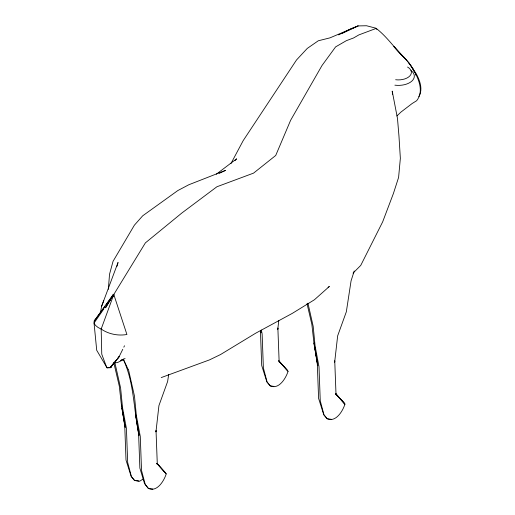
<?xml version="1.0" encoding="UTF-8"?>
<svg xmlns="http://www.w3.org/2000/svg" width="515" height="515" viewBox="0 0 515 515"><rect width="100%" height="100%" fill="white"/><g stroke="black" fill="none" stroke-linecap="round" stroke-linejoin="round"><path stroke-width="0.77" d="M156.978 463.41L166.223 473.884C164.253 480.308 157.352 492.334 148.532 488.529L145.269 484.583L141.535 470.523L140.286 436.533L136.359 415.489L134.466 396.061L128.538 369.841M278.815 360.848L288.059 371.315C286.095 377.74 279.188 389.771 270.369 385.96L267.111 382.021L263.377 367.955L262.129 333.965L261.401 330.07M108.337 289.327L109.534 274.238L113.043 261.324L134.383 225.184L142.7 215.804L177.804 190.569L188.831 184.75L225.473 170.407L219.274 173.343M113.641 296.086L113.789 294.496L145.385 242.88L181.808 213.043L216.918 186.758L253.56 173.124L275.718 155.472L290.64 120.246L322.017 65.495L335.619 46.878L346.376 40.666L353.612 37.943L358.878 34.898L376.214 28.402C387.744 37.338 395.7 49.743 406.174 59.772C410.159 63.995 413.017 69.113 416.313 73.87C419.918 80.63 423.124 89.443 418.843 96.62M278.789 320.536L277.797 329.297L277.868 328.004L279.149 361.974M168.708 374.379L167.62 381.512L158.935 405.582L155.955 431.866L156.026 430.572L157.313 464.543L156.856 463.32L166.223 473.884M111.362 365.727L111.092 367.266L107.101 367.916L96.717 350.297L94.045 323.06L94.2 321.038L113.409 294.277L105.511 307.828L113.789 294.496L126.915 334.499C118.109 336.05 108.556 334.145 101.178 329.053L113.789 294.496L106.142 304.854M100.361 312.978L101.648 306.193L118.044 262.45L116.989 266.319M113.487 296.067L113.789 294.496L107.957 302.936M354.23 270.961L351.063 280.887L346.338 311.787L337.653 335.857L334.673 362.135L334.744 360.848L336.031 394.812L335.574 393.589L344.941 404.153C342.971 410.577 336.07 422.609 327.25 418.798L323.986 414.858L320.253 400.799L319.01 366.809L315.077 345.765L313.184 326.336L307.951 303.2M101.648 306.193L103.727 300.683M122.776 349.286L118.759 357.41L110.178 367.762L106.811 367.716L101.764 354.223L101.178 329.053M123.812 347.174L124.501 345.765M230.907 163.635L243.215 140.582L296.511 59.978L307.268 48.423L318.289 40.782L329.96 37.859L358.15 25.917L366.538 25.75L375.841 28.183L376.864 29.387M107.944 303.168L113.409 294.277M113.847 362.843L110.178 367.762L116.918 359.341M112.798 364.279L110.583 367.594L116.899 359.464M103.914 308.775L94.045 323.06L95.346 325.248L97.992 327.424L101.745 329.381M105.189 306.148L94.2 321.038L95.796 319.377M117.864 358.215L119.326 356.335L117.877 358.137M235.052 160.641L236.61 158.82L216.352 174.179M353.033 273.15L360.751 265.399L382.671 221.843L393.421 193.466L398.597 177.405L400.355 158.305L398.958 136.024L397.483 118.45L392.218 91.123L392.52 94.284M396.898 115.952L400.94 112.09L412.155 103.515L416.667 100.708C424.605 90.666 417.91 77.096 412.155 67.69C407.365 59.579 399.801 53.772 393.904 46.562L406.174 59.772L403.554 56.785M328.074 287.37L329.375 286.456L314.453 299.736L292.288 313.384L255.646 333.224L220.536 354.545L209.515 359.882L161.234 377.585M143.518 478.783L139.668 481.216L134.679 480.527L131.415 476.587L127.681 462.528L126.433 428.531L122.506 407.494L120.613 388.065L114.858 362.618M338.632 34.891L351.114 28.673L358.15 25.917L342.378 33.288M123.22 359.811L117.426 362.592L113.789 362.875M123.568 359.11L120.71 360.423L125.087 358.517M273.871 386.398L270.124 385.819L266.86 381.873L261.704 365.508L260.455 331.518M331.499 419.358L326.999 418.656L323.742 414.717L318.585 398.346L317.337 364.363L314.079 342.932L317.794 365.579L314.105 344.4L311.865 324.405L307.03 303.734M138.928 481.087L134.428 480.386L131.164 476.446L126.014 460.075L124.759 426.092L121.991 407.835L125.222 427.308L121.534 406.129L119.293 386.134L113.918 363.165M149.035 488.503L152.781 489.083M335.696 393.685L344.941 404.153L335.645 393.672M335.445 393.544L344.136 402.942M279.111 361.292L287.254 370.105M156.727 463.268L165.412 472.667M278.692 360.751L288.059 371.315M148.281 488.387L144.464 483.373L139.868 468.077L138.619 434.087L135.361 412.657L139.076 435.31C133.559 410.32 134.441 383.611 123.568 360.024M408.614 62.534L412.863 68.836L412.155 67.69L414.646 72.564M415.36 73.96L416.069 75.351M123.613 359.734L128.287 369.699M260.506 330.392L260.912 332.742L260.532 330.398M407.571 67.053A13.042 7.532 0 0 1 409.805 75.975A13.042 7.532 0 0 1 395.636 79.741M411.028 70.555A15.978 9.225 0 0 1 411.826 81.125A15.978 9.225 0 0 1 394.883 85.175M121.759 406.219L121.508 404.661L121.746 406.245"/></g></svg>
